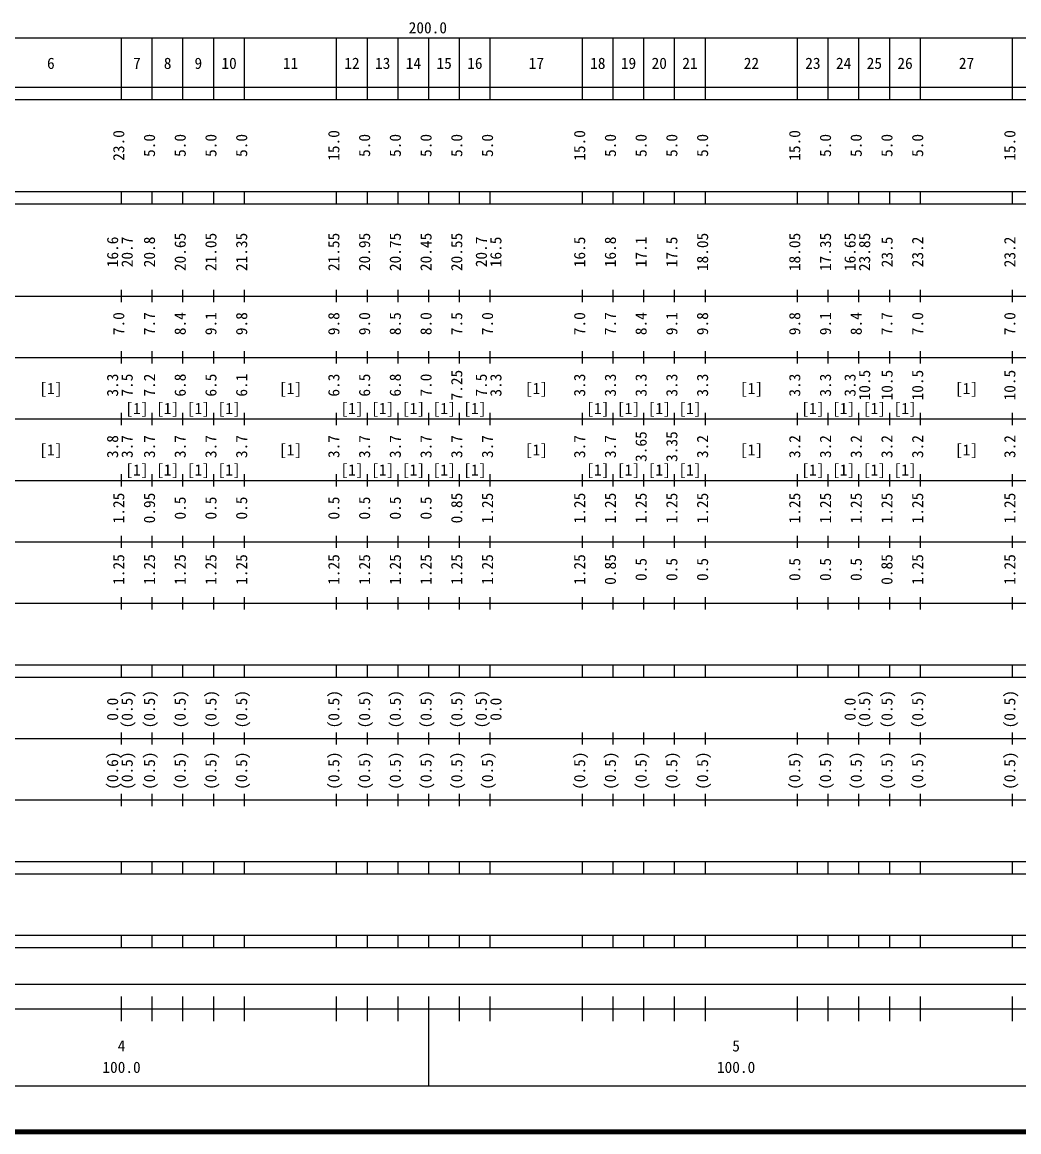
# Model space of a CAD drawing. Units: millimetres on the paper. Extents: x 40 to 680, y 20 to 380.
# Drawn here: x 201.8 to 364, y 20 to 200.6 of the extents above; entities that cross this region are included whole.
import ezdxf
from ezdxf.enums import TextEntityAlignment as Align

# ---------------------------------------------------------------- set-up
doc = ezdxf.new("R2010")
doc.units = ezdxf.units.MM
doc.layers.add('M-TTL', color=2, linetype='Continuous', lineweight=140)
doc.layers.add('M-TTL-BAND', color=7, linetype='Continuous', lineweight=25)
doc.styles.add('ＭＳ ゴシック', font='')
doc.styles.get('ＭＳ ゴシック').set_extended_font_data('MS Gothic')

msp = doc.modelspace()

# ---------------------------------------------------------------- linework, layer by layer
at = {"layer": 'M-TTL'}
msp.add_line((40, 20), (680, 20), dxfattribs=at)
at = {"layer": 'M-TTL-BAND'}
for p, q in [((68, 198), (579, 198)), ((218, 188), (218, 198)), ((223, 188), (223, 198)), ((228, 188), (228, 198)), ((233, 188), (233, 198)), ((238, 188), (238, 198)), ((253, 188), (253, 198)), ((258, 188), (258, 198)), ((263, 188), (263, 198)), ((268, 188), (268, 198)), ((273, 188), (273, 198)), ((278, 188), (278, 198)), ((293, 188), (293, 198)), ((298, 188), (298, 198)), ((303, 188), (303, 198)), ((308, 188), (308, 198)), ((313, 188), (313, 198)), ((328, 188), (328, 198)), ((333, 188), (333, 198)), ((338, 188), (338, 198)), ((343, 188), (343, 198)), ((348, 188), (348, 198)), ((363, 188), (363, 198)), ((40, 190), (579, 190)), ((40, 188), (579, 188)), ((40, 173), (579, 173)), ((218, 171), (218, 173)), ((223, 171), (223, 173)), ((228, 171), (228, 173)), ((233, 171), (233, 173)), ((238, 171), (238, 173)), ((253, 171), (253, 173)), ((258, 171), (258, 173)), ((263, 171), (263, 173)), ((268, 171), (268, 173)), ((273, 171), (273, 173)), ((278, 171), (278, 173)), ((293, 171), (293, 173)), ((298, 171), (298, 173)), ((303, 171), (303, 173)), ((308, 171), (308, 173)), ((313, 171), (313, 173)), ((328, 171), (328, 173)), ((333, 171), (333, 173)), ((338, 171), (338, 173)), ((343, 171), (343, 173)), ((348, 171), (348, 173)), ((363, 171), (363, 173)), ((40, 171), (579, 171)), ((40, 156), (579, 156)), ((218, 155), (218, 157)), ((223, 155), (223, 157)), ((228, 155), (228, 157)), ((233, 155), (233, 157)), ((238, 155), (238, 157)), ((253, 155), (253, 157)), ((258, 155), (258, 157)), ((263, 155), (263, 157)), ((268, 155), (268, 157)), ((273, 155), (273, 157)), ((278, 155), (278, 157)), ((293, 155), (293, 157)), ((298, 155), (298, 157)), ((303, 155), (303, 157)), ((308, 155), (308, 157)), ((313, 155), (313, 157)), ((328, 155), (328, 157)), ((333, 155), (333, 157)), ((338, 155), (338, 157)), ((343, 155), (343, 157)), ((348, 155), (348, 157)), ((363, 155), (363, 157)), ((218, 145), (218, 147)), ((223, 145), (223, 147)), ((228, 145), (228, 147)), ((233, 145), (233, 147)), ((238, 145), (238, 147)), ((253, 145), (253, 147)), ((258, 145), (258, 147)), ((263, 145), (263, 147)), ((268, 145), (268, 147)), ((273, 145), (273, 147)), ((278, 145), (278, 147)), ((293, 145), (293, 147)), ((298, 145), (298, 147)), ((303, 145), (303, 147)), ((308, 145), (308, 147)), ((313, 145), (313, 147)), ((328, 145), (328, 147)), ((333, 145), (333, 147)), ((338, 145), (338, 147)), ((343, 145), (343, 147)), ((348, 145), (348, 147)), ((363, 145), (363, 147)), ((46, 146), (579, 146)), ((52, 136), (579, 136)), ((218, 135), (218, 137)), ((223, 135), (223, 137)), ((228, 135), (228, 137)), ((233, 135), (233, 137)), ((238, 135), (238, 137)), ((253, 135), (253, 137)), ((258, 135), (258, 137)), ((263, 135), (263, 137)), ((268, 135), (268, 137)), ((273, 135), (273, 137)), ((278, 135), (278, 137)), ((293, 135), (293, 137)), ((298, 135), (298, 137)), ((303, 135), (303, 137)), ((308, 135), (308, 137)), ((313, 135), (313, 137)), ((328, 135), (328, 137)), ((333, 135), (333, 137)), ((338, 135), (338, 137)), ((343, 135), (343, 137)), ((348, 135), (348, 137)), ((363, 135), (363, 137)), ((218, 125), (218, 127)), ((223, 125), (223, 127)), ((228, 125), (228, 127)), ((233, 125), (233, 127)), ((238, 125), (238, 127)), ((253, 125), (253, 127)), ((258, 125), (258, 127)), ((263, 125), (263, 127)), ((268, 125), (268, 127)), ((273, 125), (273, 127)), ((278, 125), (278, 127)), ((293, 125), (293, 127)), ((298, 125), (298, 127)), ((303, 125), (303, 127)), ((308, 125), (308, 127)), ((313, 125), (313, 127)), ((328, 125), (328, 127)), ((333, 125), (333, 127)), ((338, 125), (338, 127)), ((343, 125), (343, 127)), ((348, 125), (348, 127)), ((363, 125), (363, 127)), ((46, 126), (579, 126)), ((52, 116), (579, 116)), ((218, 115), (218, 117)), ((223, 115), (223, 117)), ((228, 115), (228, 117)), ((233, 115), (233, 117)), ((238, 115), (238, 117)), ((253, 115), (253, 117)), ((258, 115), (258, 117)), ((263, 115), (263, 117)), ((268, 115), (268, 117)), ((273, 115), (273, 117)), ((278, 115), (278, 117)), ((293, 115), (293, 117)), ((298, 115), (298, 117)), ((303, 115), (303, 117)), ((308, 115), (308, 117)), ((313, 115), (313, 117)), ((328, 115), (328, 117)), ((333, 115), (333, 117)), ((338, 115), (338, 117)), ((343, 115), (343, 117)), ((348, 115), (348, 117)), ((363, 115), (363, 117)), ((218, 105), (218, 107)), ((223, 105), (223, 107)), ((228, 105), (228, 107)), ((233, 105), (233, 107)), ((238, 105), (238, 107)), ((253, 105), (253, 107)), ((258, 105), (258, 107)), ((263, 105), (263, 107)), ((268, 105), (268, 107)), ((273, 105), (273, 107)), ((278, 105), (278, 107)), ((293, 105), (293, 107)), ((298, 105), (298, 107)), ((303, 105), (303, 107)), ((308, 105), (308, 107)), ((313, 105), (313, 107)), ((328, 105), (328, 107)), ((333, 105), (333, 107)), ((338, 105), (338, 107)), ((343, 105), (343, 107)), ((348, 105), (348, 107)), ((363, 105), (363, 107)), ((46, 106), (579, 106)), ((40, 96), (579, 96)), ((218, 94), (218, 96)), ((223, 94), (223, 96)), ((228, 94), (228, 96)), ((233, 94), (233, 96)), ((238, 94), (238, 96)), ((253, 94), (253, 96)), ((258, 94), (258, 96)), ((263, 94), (263, 96)), ((268, 94), (268, 96)), ((273, 94), (273, 96)), ((278, 94), (278, 96)), ((293, 94), (293, 96)), ((298, 94), (298, 96)), ((303, 94), (303, 96)), ((308, 94), (308, 96)), ((313, 94), (313, 96)), ((328, 94), (328, 96)), ((333, 94), (333, 96)), ((338, 94), (338, 96)), ((343, 94), (343, 96)), ((348, 94), (348, 96)), ((363, 94), (363, 96)), ((40, 94), (579, 94)), ((218, 83), (218, 85)), ((223, 83), (223, 85)), ((228, 83), (228, 85)), ((233, 83), (233, 85)), ((238, 83), (238, 85)), ((253, 83), (253, 85)), ((258, 83), (258, 85)), ((263, 83), (263, 85)), ((268, 83), (268, 85)), ((273, 83), (273, 85)), ((278, 83), (278, 85)), ((293, 83), (293, 85)), ((298, 83), (298, 85)), ((303, 83), (303, 85)), ((308, 83), (308, 85)), ((313, 83), (313, 85)), ((328, 83), (328, 85)), ((333, 83), (333, 85)), ((338, 83), (338, 85)), ((343, 83), (343, 85)), ((348, 83), (348, 85)), ((363, 83), (363, 85)), ((49, 84), (579, 84)), ((218, 73), (218, 75)), ((223, 73), (223, 75)), ((228, 73), (228, 75)), ((233, 73), (233, 75)), ((238, 73), (238, 75)), ((253, 73), (253, 75)), ((258, 73), (258, 75)), ((263, 73), (263, 75)), ((268, 73), (268, 75)), ((273, 73), (273, 75)), ((278, 73), (278, 75)), ((293, 73), (293, 75)), ((298, 73), (298, 75)), ((303, 73), (303, 75)), ((308, 73), (308, 75)), ((313, 73), (313, 75)), ((328, 73), (328, 75)), ((333, 73), (333, 75)), ((338, 73), (338, 75)), ((343, 73), (343, 75)), ((348, 73), (348, 75)), ((363, 73), (363, 75)), ((40, 74), (579, 74)), ((40, 64), (579, 64)), ((218, 62), (218, 64)), ((223, 62), (223, 64)), ((228, 62), (228, 64)), ((233, 62), (233, 64)), ((238, 62), (238, 64)), ((253, 62), (253, 64)), ((258, 62), (258, 64)), ((263, 62), (263, 64)), ((268, 62), (268, 64)), ((273, 62), (273, 64)), ((278, 62), (278, 64)), ((293, 62), (293, 64)), ((298, 62), (298, 64)), ((303, 62), (303, 64)), ((308, 62), (308, 64)), ((313, 62), (313, 64)), ((328, 62), (328, 64)), ((333, 62), (333, 64)), ((338, 62), (338, 64)), ((343, 62), (343, 64)), ((348, 62), (348, 64)), ((363, 62), (363, 64)), ((40, 62), (579, 62)), ((40, 52), (579, 52)), ((218, 50), (218, 52)), ((223, 50), (223, 52)), ((228, 50), (228, 52)), ((233, 50), (233, 52)), ((238, 50), (238, 52)), ((253, 50), (253, 52)), ((258, 50), (258, 52)), ((263, 50), (263, 52)), ((268, 50), (268, 52)), ((273, 50), (273, 52)), ((278, 50), (278, 52)), ((293, 50), (293, 52)), ((298, 50), (298, 52)), ((303, 50), (303, 52)), ((308, 50), (308, 52)), ((313, 50), (313, 52)), ((328, 50), (328, 52)), ((333, 50), (333, 52)), ((338, 50), (338, 52)), ((343, 50), (343, 52)), ((348, 50), (348, 52)), ((363, 50), (363, 52)), ((40, 50), (579, 50)), ((71, 44), (565, 44)), ((218, 38), (218, 42)), ((223, 38), (223, 42)), ((228, 38), (228, 42)), ((233, 38), (233, 42)), ((238, 38), (238, 42)), ((253, 38), (253, 42)), ((258, 38), (258, 42)), ((263, 38), (263, 42)), ((268, 27.5), (268, 42)), ((273, 38), (273, 42)), ((278, 38), (278, 42)), ((293, 38), (293, 42)), ((298, 38), (298, 42)), ((303, 38), (303, 42)), ((308, 38), (308, 42)), ((313, 38), (313, 42)), ((328, 38), (328, 42)), ((333, 38), (333, 42)), ((338, 38), (338, 42)), ((343, 38), (343, 42)), ((348, 38), (348, 42)), ((363, 38), (363, 42)), ((40, 40), (579, 40)), ((68, 27.5), (579, 27.5))]:
    msp.add_line(p, q, dxfattribs=at)

# ---------------------------------------------------------------- texts
at = {"layer": 'M-TTL-BAND', "style": 'ＭＳ ゴシック'}
for s, p in [('200.0', (267.844, 198.195)), ('6', (206.5, 192.405)), ('7', (220.5, 192.405)), ('8', (225.5, 192.405)), ('9', (230.5, 192.405)), ('10', (235.5, 192.405)), ('11', (245.5, 192.405)), ('12', (255.5, 192.405)), ('13', (260.5, 192.405)), ('14', (265.5, 192.405)), ('15', (270.5, 192.405)), ('16', (275.5, 192.405)), ('17', (285.5, 192.405)), ('18', (295.5, 192.405)), ('19', (300.5, 192.405)), ('20', (305.5, 192.405)), ('21', (310.5, 192.405)), ('22', (320.5, 192.405)), ('23', (330.5, 192.405)), ('24', (335.5, 192.405)), ('25', (340.5, 192.405)), ('26', (345.5, 192.405)), ('27', (355.5, 192.405)), ('[1]', (206.5, 139.5)), ('[1]', (245.5, 139.5)), ('[1]', (285.5, 139.5)), ('[1]', (320.5, 139.5)), ('[1]', (355.5, 139.5)), ('[1]', (220.5, 136.243)), ('[1]', (225.5, 136.243)), ('[1]', (230.5, 136.243)), ('[1]', (235.5, 136.243)), ('[1]', (255.5, 136.243)), ('[1]', (260.5, 136.243)), ('[1]', (265.5, 136.243)), ('[1]', (270.5, 136.243)), ('[1]', (275.5, 136.243)), ('[1]', (295.5, 136.243)), ('[1]', (300.5, 136.243)), ('[1]', (305.5, 136.243)), ('[1]', (310.5, 136.243)), ('[1]', (330.5, 136.243)), ('[1]', (335.5, 136.243)), ('[1]', (340.5, 136.243)), ('[1]', (345.5, 136.243)), ('[1]', (206.5, 129.5)), ('[1]', (245.5, 129.5)), ('[1]', (285.5, 129.5)), ('[1]', (320.5, 129.5)), ('[1]', (355.5, 129.5)), ('[1]', (220.5, 126.243)), ('[1]', (225.5, 126.243)), ('[1]', (230.5, 126.243)), ('[1]', (235.5, 126.243)), ('[1]', (255.5, 126.243)), ('[1]', (260.5, 126.243)), ('[1]', (265.5, 126.243)), ('[1]', (270.5, 126.243)), ('[1]', (275.5, 126.243)), ('[1]', (295.5, 126.243)), ('[1]', (300.5, 126.243)), ('[1]', (305.5, 126.243)), ('[1]', (310.5, 126.243)), ('[1]', (330.5, 126.243)), ('[1]', (335.5, 126.243)), ('[1]', (340.5, 126.243)), ('[1]', (345.5, 126.243)), ('4', (218, 32.523)), ('5', (318, 32.523)), ('100.0', (218, 29.033)), ('100.0', (318, 29.033))]:
    msp.add_text(s, height=1.833, dxfattribs=at).set_placement(p, align=Align.BOTTOM_CENTER)
for s, p in [('23.0', (219, 180.5)), ('15.0', (254, 180.5)), ('15.0', (294, 180.5)), ('15.0', (329, 180.5)), ('15.0', (364, 180.5)), ('5.0', (224, 180.5)), ('5.0', (229, 180.5)), ('5.0', (234, 180.5)), ('5.0', (239, 180.5)), ('5.0', (259, 180.5)), ('5.0', (264, 180.5)), ('5.0', (269, 180.5)), ('5.0', (274, 180.5)), ('5.0', (279, 180.5)), ('5.0', (299, 180.5)), ('5.0', (304, 180.5)), ('5.0', (309, 180.5)), ('5.0', (314, 180.5)), ('5.0', (334, 180.5)), ('5.0', (339, 180.5)), ('5.0', (344, 180.5)), ('5.0', (349, 180.5)), ('20.65', (229, 163.174)), ('21.05', (234, 163.174)), ('21.35', (239, 163.174)), ('21.55', (254, 163.174)), ('20.95', (259, 163.174)), ('20.75', (264, 163.174)), ('20.45', (269, 163.174)), ('20.55', (274, 163.174)), ('18.05', (314, 163.174)), ('18.05', (329, 163.174)), ('17.35', (334, 163.174)), ('16.65', (338, 163.174)), ('23.85', (340.37, 163.174)), ('16.6', (218, 163.174)), ('20.7', (220.37, 163.174)), ('20.8', (224, 163.174)), ('20.7', (278, 163.174)), ('16.5', (280.37, 163.174)), ('16.5', (294, 163.174)), ('16.8', (299, 163.174)), ('17.1', (304, 163.174)), ('17.5', (309, 163.174)), ('23.5', (344.027, 163.174)), ('23.2', (349, 163.174)), ('23.2', (364, 163.174)), ('7.0', (219, 151.5)), ('7.7', (224, 151.5)), ('8.4', (229, 151.5)), ('9.1', (234, 151.5)), ('9.8', (239, 151.5)), ('9.8', (254, 151.5)), ('9.0', (259, 151.5)), ('8.5', (264, 151.5)), ('8.0', (269, 151.5)), ('7.5', (274, 151.5)), ('7.0', (279, 151.5)), ('7.0', (294, 151.5)), ('7.7', (299, 151.5)), ('8.4', (304, 151.5)), ('9.1', (309, 151.5)), ('9.8', (314, 151.5)), ('9.8', (329, 151.5)), ('9.1', (334, 151.5)), ('8.4', (339, 151.5)), ('7.7', (344, 151.5)), ('7.0', (349, 151.5)), ('7.0', (364, 151.5)), ('3.3', (218, 141.5)), ('7.5', (220.37, 141.5)), ('7.2', (224, 141.5)), ('6.8', (229, 141.5)), ('6.5', (234, 141.5)), ('6.1', (239, 141.5)), ('6.3', (254, 141.5)), ('6.5', (259, 141.5)), ('6.8', (264, 141.5)), ('7.0', (269, 141.5)), ('7.25', (274, 141.5)), ('7.5', (278, 141.5)), ('3.3', (280.37, 141.5)), ('3.3', (294, 141.5)), ('3.3', (299, 141.5)), ('3.3', (304, 141.5)), ('3.3', (309, 141.5)), ('3.3', (314, 141.5)), ('3.3', (329, 141.5)), ('3.3', (334, 141.5)), ('3.3', (338, 141.5)), ('10.5', (340.37, 141.5)), ('10.5', (344.027, 141.5)), ('10.5', (349, 141.5)), ('10.5', (364, 141.5)), ('3.65', (304, 131.5)), ('3.35', (309, 131.5)), ('3.8', (218, 131.5)), ('3.7', (220.37, 131.5)), ('3.7', (224, 131.5)), ('3.7', (229, 131.5)), ('3.7', (234, 131.5)), ('3.7', (239, 131.5)), ('3.7', (254, 131.5)), ('3.7', (259, 131.5)), ('3.7', (264, 131.5)), ('3.7', (269, 131.5)), ('3.7', (274, 131.5)), ('3.7', (279, 131.5)), ('3.7', (294, 131.5)), ('3.7', (299, 131.5)), ('3.2', (314, 131.5)), ('3.2', (329, 131.5)), ('3.2', (334, 131.5)), ('3.2', (339, 131.5)), ('3.2', (344, 131.5)), ('3.2', (349, 131.5)), ('3.2', (364, 131.5)), ('1.25', (219, 121.5)), ('0.95', (224, 121.5)), ('0.5', (229, 121.5)), ('0.5', (234, 121.5)), ('0.5', (239, 121.5)), ('0.5', (254, 121.5)), ('0.5', (259, 121.5)), ('0.5', (264, 121.5)), ('0.5', (269, 121.5)), ('0.85', (274, 121.5)), ('1.25', (279, 121.5)), ('1.25', (294, 121.5)), ('1.25', (299, 121.5)), ('1.25', (304, 121.5)), ('1.25', (309, 121.5)), ('1.25', (314, 121.5)), ('1.25', (329, 121.5)), ('1.25', (334, 121.5)), ('1.25', (339, 121.5)), ('1.25', (344, 121.5)), ('1.25', (349, 121.5)), ('1.25', (364, 121.5)), ('1.25', (219, 111.5)), ('1.25', (224, 111.5)), ('1.25', (229, 111.5)), ('1.25', (234, 111.5)), ('1.25', (239, 111.5)), ('1.25', (254, 111.5)), ('1.25', (259, 111.5)), ('1.25', (264, 111.5)), ('1.25', (269, 111.5)), ('1.25', (274, 111.5)), ('1.25', (279, 111.5)), ('1.25', (294, 111.5)), ('0.85', (299, 111.5)), ('0.85', (344, 111.5)), ('1.25', (349, 111.5)), ('1.25', (364, 111.5)), ('0.5', (304, 111.5)), ('0.5', (309, 111.5)), ('0.5', (314, 111.5)), ('0.5', (329, 111.5)), ('0.5', (334, 111.5)), ('0.5', (339, 111.5)), ('0.0', (218, 88.764)), ('(0.5)', (220.37, 88.764)), ('(0.5)', (224, 88.764)), ('(0.5)', (229, 88.764)), ('(0.5)', (234, 88.764)), ('(0.5)', (239, 88.764)), ('(0.5)', (254, 88.764)), ('(0.5)', (259, 88.764)), ('(0.5)', (264, 88.764)), ('(0.5)', (269, 88.764)), ('(0.5)', (274, 88.764)), ('(0.5)', (278, 88.764)), ('0.0', (280.37, 88.764)), ('0.0', (338, 88.764)), ('(0.5)', (340.37, 88.764)), ('(0.5)', (344, 88.764)), ('(0.5)', (349, 88.764)), ('(0.5)', (364, 88.764)), ('(0.6)', (218, 78.764)), ('(0.5)', (220.37, 78.764)), ('(0.5)', (224, 78.764)), ('(0.5)', (229, 78.764)), ('(0.5)', (234, 78.764)), ('(0.5)', (239, 78.764)), ('(0.5)', (254, 78.764)), ('(0.5)', (259, 78.764)), ('(0.5)', (264, 78.764)), ('(0.5)', (269, 78.764)), ('(0.5)', (274, 78.764)), ('(0.5)', (279, 78.764)), ('(0.5)', (294, 78.764)), ('(0.5)', (299, 78.764)), ('(0.5)', (304, 78.764)), ('(0.5)', (309, 78.764)), ('(0.5)', (314, 78.764)), ('(0.5)', (329, 78.764)), ('(0.5)', (334, 78.764)), ('(0.5)', (339, 78.764)), ('(0.5)', (344, 78.764)), ('(0.5)', (349, 78.764)), ('(0.5)', (364, 78.764))]:
    msp.add_text(s, height=1.833, rotation=90, dxfattribs=at).set_placement(p, align=Align.BOTTOM_CENTER)

doc.saveas('drawing.dxf')
